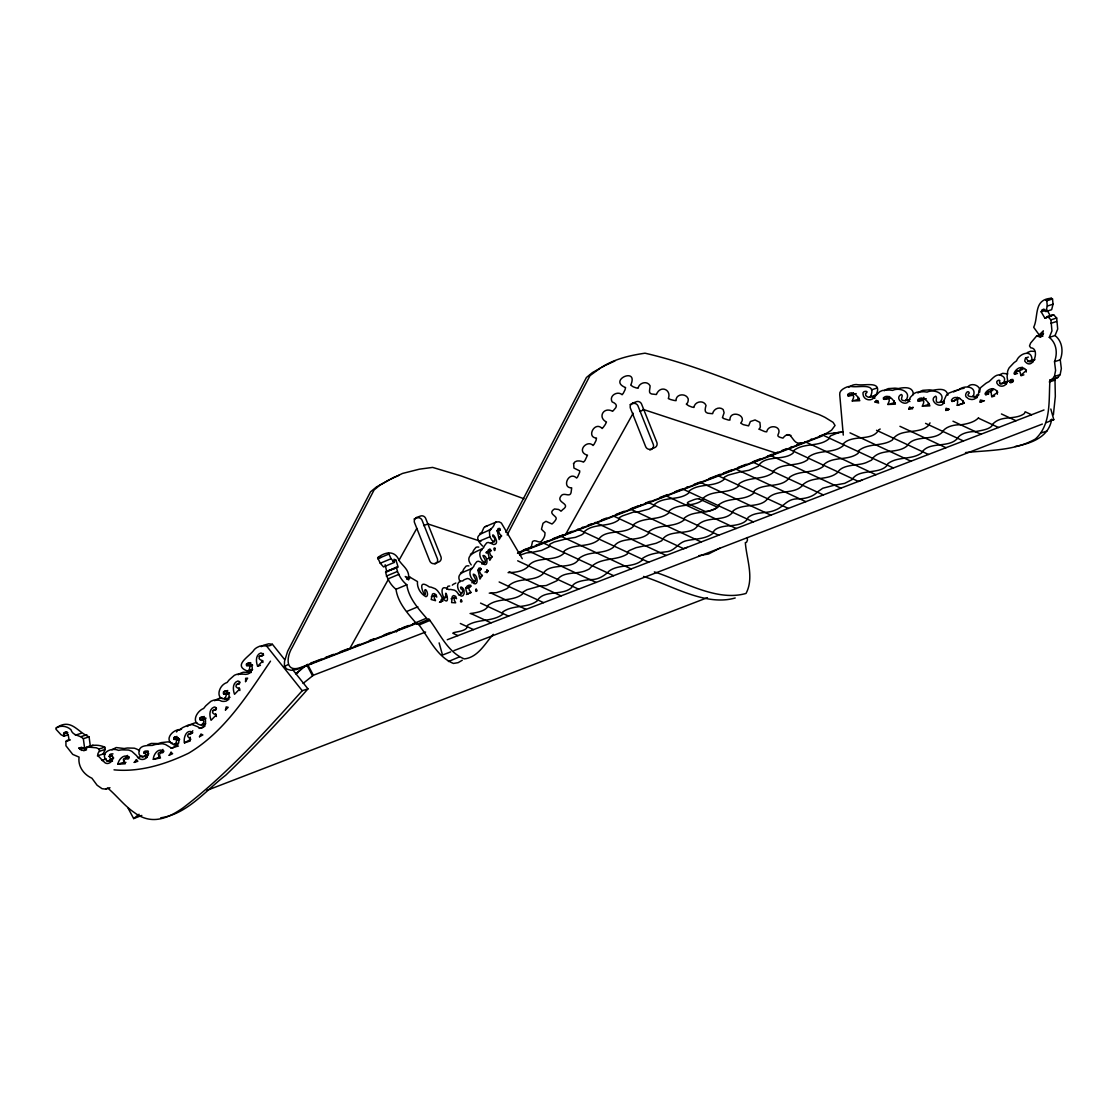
<?xml version="1.0" encoding="UTF-8"?>
<svg xmlns="http://www.w3.org/2000/svg" width="1118" height="1118" viewBox="0 0 1118 1118"><rect width="100%" height="100%" fill="white"/><g stroke="black" fill="none" stroke-linecap="round" stroke-linejoin="round"><path stroke-width="1.5" d="M823.323 465.088C832.477 455.781 847.877 461.273 858.191 453.251L858.694 450.624C868.672 442.798 881.92 446.655 892.234 440.129L893.1 438.899C901.01 428.082 918.828 434.678 928.387 425.595L930.036 422.884M1013.02 381.643C1008.995 385.123 1009.023 378.569 1012.978 379.463M493.304 634.297C484.933 643.647 477.959 657.412 464.249 658.921C447.242 651.906 439.654 632.872 428.921 619.19L417.028 624.235C408.517 614.285 397.91 603.203 395.996 589.284C390.685 585.133 386.996 578.551 385.612 572.081L398.134 567.092L395.982 560.188L393.997 559.238L394.374 562.396L383.558 566.938L380.246 563.248L377.674 557.658C385.71 551.509 395.129 550.252 399.182 560.635C402.829 566.141 409.314 569.747 408.685 577.699L405.247 576.511L408.545 579.907L410.068 577.237L417.489 581.598C416.79 587.495 420.62 594.021 426 596.705C429.801 595.754 425.315 586.559 424.742 590.625C428.32 604.992 413.199 575.407 429.326 586.964A68.519 31.304 67.3 0 1 431.227 587.188L435.251 588.767A21.256 9.713 67.3 0 1 437.501 590.723L440.66 594.986A44.888 20.501 67.3 0 1 442.029 597.571C452.077 609.128 444.824 586.712 445.705 595.153C445.104 606.194 436.09 580.787 448.807 589.619A68.519 31.304 67.3 0 1 450.568 589.424L454.397 590.164A21.256 9.713 67.3 0 1 456.633 591.702C458.38 594.035 462.209 599.192 464.04 593.77A5.171 2.362 67.3 0 0 464.012 591.576C465.06 589.018 459.149 584.393 460.882 588.767C464.543 589.354 462.041 595.782 458.422 594.762M394.374 562.396L391.076 558.721L388.491 553.13M86.533 749.843L81.656 750.402L78.847 748.166L84.605 748.124L83.333 738.705C79.462 734.666 72.95 736.175 70.909 729.677C67.094 726.071 60.847 725.093 56.277 727.86L55.9 729.16L60.931 734.652L63.852 736.231L68.17 734.847M481.089 569.314L479.329 570.865L480.586 573.841A21.801 9.95 67.3 0 1 482.193 575.295L479.943 579.11L478.029 570.32L478.853 568.182L480.377 567.972L481.089 569.314L478.001 570.599M489.307 551.733L490.481 555.045A21.801 9.95 67.3 0 1 492.074 556.498L489.824 560.314L487.895 552.334L488.286 549.986L489.977 548.952L490.83 551.16L486.218 553.019M500.305 529.736L498.544 531.302L499.802 534.264A21.801 9.95 67.3 0 1 501.409 535.732L499.159 539.547L497.244 530.743L498.069 528.604L499.606 528.409L500.305 529.736L497.217 531.036M184.442 742.855C183.268 738.173 186.175 729.146 192.072 731.969C193.121 735.183 184.442 733.254 188.718 737.587A21.801 19.369 72.2 0 1 190.829 739.264L184.442 742.855L190.2 740.996L190.214 737.125M957.26 405.359L957.288 404.884A21.801 19.369 72.2 0 1 957.651 402.173C957.86 395.702 952.131 404.381 951.404 400.104C954.465 394.556 961.76 398.777 964.289 402.857L957.26 405.359L964.205 403.123M963.003 403.514L963.031 403.039A21.801 19.369 72.2 0 1 963.283 400.985M583.889 532.07C592.889 522.833 608.318 527.71 618.561 520.052L619.624 517.438L622.405 515.901L633.417 512.114L637.134 512.156M226.814 693.02C221.154 697.115 223.39 688.409 227.261 691.483C230.741 694.488 229.274 701.783 224.047 701.391A16.63 14.786 72.2 0 1 221.727 701.252L221.224 701.056A16.882 15.009 72.2 0 0 219.282 700.203L214.125 700.092A21.256 18.894 72.2 0 0 210.841 701.335L205.81 705.765A68.519 60.903 72.2 0 0 203.658 708.477C196.6 710.964 190.256 723.57 201.422 725.135C208.786 718.259 196.824 721.166 200.765 717.281C208.591 715.688 205.964 730.236 199.158 728.07A15.47 13.751 72.2 0 0 197.928 726.798L192.282 724.604A21.256 18.894 72.2 0 0 188.76 724.827L182.751 727.566A68.519 60.903 72.2 0 0 179.984 729.509C172.27 729.691 163.34 740.326 173.793 744.63C176.854 744.155 178 737.922 173.919 739.403C172.675 734.931 180.557 737.545 178.824 741.402A5.171 4.598 72.2 0 1 178.209 743.945L173.514 747.649A15.75 14.003 72.2 0 1 171.473 748.096L165.66 744.602A21.256 18.894 72.2 0 0 162.152 743.722L155.556 744.448A68.519 60.903 72.2 0 0 152.355 745.413C147.115 745.566 138.73 744.867 138.925 752.666C138.492 757.934 147.939 757.822 145.116 753.141C141.022 752.009 148.107 748.962 147.939 753.127C148.624 758.996 141.595 761.637 137.807 757.473A45.67 40.597 72.2 0 0 136.62 755.67L131.882 751.366A21.256 18.894 72.2 0 0 128.458 750.024L121.792 749.857A68.519 60.903 72.2 0 0 118.48 750.374C111.311 747.006 98.789 753.015 107.174 761.148C115.308 761.023 104.603 753.644 112.988 753.867M913.336 394.668C913.434 386.213 903.903 387.289 898.397 388.547A68.519 60.903 72.2 0 0 895.001 388.156L888.391 388.603A21.256 18.894 72.2 0 0 885.19 390.07L884.254 390.671M245.555 681.673L245.639 680.01A56.543 50.268 72.2 0 0 245.625 678.305L247.623 678.179L245.569 681.519M1040.914 334.631L1036.596 336.015L1030.614 343.072L1029.496 345.951L1030.768 347.838C1040.704 348.061 1032.962 371.973 1024.731 361.072C1026.24 352.338 1027.288 366.201 1031.97 360.443C1032.417 348.592 1019.211 353.414 1016.541 360.862A68.519 60.903 72.2 0 0 1013.816 362.875L1009.177 367.794A21.256 18.894 72.2 0 0 1007.639 371.204L1007.094 376.892A44.888 39.899 72.2 0 0 1007.57 379.813C1007.905 385.752 1000.121 388.84 997.018 383.362C995.174 380.344 1001.588 378.75 999.394 381.965C1001.169 387.792 1007.723 379.351 1002.846 376.361C996.921 372.042 992.868 378.429 988.955 381.657A68.519 60.903 72.2 0 0 986.006 383.264L980.821 387.471A21.256 18.894 72.2 0 0 978.907 390.615C978.725 395.828 975.748 401.027 969.502 399.168A5.171 4.598 72.2 0 1 967.308 397.798C963.073 396.107 967.922 388.631 969.32 393.005C963.464 397.98 978.208 397.337 978.865 394.64L976.685 394.975M1053.408 414.75L1055.322 396.345L1055.001 380.12L1055.685 378.233L1057.866 377.493L1060.171 374.614L1061.331 368.563L1060.255 359.828C1063.497 351.471 1062.407 341.367 1055.043 335.54L1049.285 337.384C1056.65 343.212 1057.754 353.316 1054.512 361.673L1055.588 370.407L1054.414 376.473L1052.108 379.337L1049.942 380.078C1048.6 399.811 1051.647 424.169 1035.394 439.011C1014.208 451.029 989.025 450.107 965.491 452.58M817.006 492.227L822.778 488.245L834.475 485.184M979.634 392.292C981.548 386.017 972.269 382.188 968.188 386.381M980.081 402.019L980.346 399.992L983.63 400.789L980.137 402.145L984.455 400.761M802.361 485.408L802.375 485.338A7.225 2.082 -15.5 0 1 802.389 485.17C811.934 475.653 827.697 481.201 837.606 472.495C841.547 465.256 853.859 465.437 861.866 463.9A9.126 2.627 -15.5 0 0 866.143 462.642L871.537 460.155L872.739 458.394M69.623 739.613L65.92 741.374L65.948 745.776L72.74 754.398L79.071 757.11C77.771 766.347 83.738 774.522 91.914 778.212L97.098 785.227L102.073 788.707L105.665 789.112L109.983 787.729M446.739 589.242L447.899 586.237L449.729 586.014M1045.61 300.127L1046.769 300.784L1047.286 306.053L1045.903 311.545L1051.661 309.7L1053.044 304.208L1052.513 298.939L1051.367 298.282C1033.2 299.247 1038.832 316.506 1033.675 327.294L1039.209 334.939L1043.527 333.555M645.771 545.696L645.603 545.696A7.225 2.082 -15.5 0 0 645.212 545.682L636.058 547.68L629.727 550.336L627.981 551.453L627.282 554.025C615.78 561.334 598.745 556.89 589.577 568.741A9.126 2.627 -15.5 0 1 586.195 570.432C577.335 574.694 561.711 570.865 556.904 580.773L546.185 585.553L539.896 586.042M945.702 410.306L946.052 408.266L949.322 409.286L945.758 410.432L948.581 409.37M654.743 505.462L649.111 508.997L637.176 512.17M159.846 754.762L159.063 757.487L153.32 759.346C153.292 754.426 158.812 746.992 163.563 751.464C163.731 754.818 155.835 750.318 158.854 755.712A21.801 19.369 72.2 0 1 160.489 757.948L153.32 759.346M229.19 697.758C214.908 703.585 216.948 685.6 227.108 682.497A68.519 60.903 72.2 0 1 229.274 679.786L234.305 675.356A21.256 18.894 72.2 0 1 237.589 674.112L243.668 674.168A51.176 45.489 72.2 0 0 245.848 674.364C250.963 674.392 254.233 668.019 250.879 663.994C249.23 660.347 244.017 665.811 247.469 665.531A2.348 2.096 72.2 0 1 248.671 665.336L249.845 666.971A7.686 6.82 72.2 0 1 248.895 670.171L247.679 671.135C231.817 665.364 250.027 656.392 254.191 649.698A13.807 12.27 72.2 0 1 257.853 647.07C262.478 644.066 267.859 647.965 272.415 644.289L284.461 659.368M1049.285 337.384L1051.954 330.9L1050.92 319.86L1047.943 316.701L1044.841 318.099L1041.151 311.782L1043.262 309.253L1045.903 311.545M1055.043 335.54L1057.698 329.041L1056.678 318.015L1053.687 314.857L1046.769 316.701M396.373 631.949L396.792 630.51M573.646 463.621L573.939 468.065L579.739 470.916A14.925 14.199 62.1 0 1 579.599 472.495L577.643 476.897A20.893 19.886 62.1 0 1 576.65 478.043C568.699 470.44 561.25 488.133 571.675 487.839A46.551 44.301 62.1 0 1 571.312 490.746C570.921 499.271 564.017 491.04 560.845 496.224C555.8 502.96 571.731 503.435 562.717 509.598A29.865 28.425 62.1 0 1 561.264 511.01L560.957 511.192A12.228 11.641 62.1 0 0 558.525 509.459L554.472 508.956C546.898 513.805 557.7 515.873 556.065 519.143A16.56 15.764 62.1 0 1 554.668 521.309L553.48 522.651A19.858 18.894 62.1 0 1 551.999 523.993L545.947 521.309L543.013 523.294L541.461 529.261L545.025 532.755L544.815 535.27A11.627 11.068 62.1 0 1 543.432 538.61A28.83 27.433 62.1 0 1 541.35 541.364C539.128 543.683 535.256 538.918 532.517 541.489L531.148 547.708M215.858 709.958L216.487 708.211M239.308 683.978L239.937 682.232M262.381 655.917L263.387 653.541M852.279 401.013L852.419 400.579A21.801 19.369 72.2 0 1 853.425 398.106C855.2 392.013 847.458 398.623 847.779 394.347C852.349 389.958 858.219 396.149 859.798 400.691L852.279 401.013L859.309 399.154M858.023 399.168L858.163 398.721A21.801 19.369 72.2 0 1 858.666 397.407M887.888 404.478L888.041 404.045A21.801 19.369 72.2 0 1 889.048 401.586C890.822 395.479 883.08 402.089 883.402 397.812C887.971 393.438 893.841 399.629 895.406 404.157L887.888 404.478L894.917 402.62M893.645 402.634L893.785 402.201A21.801 19.369 72.2 0 1 894.274 400.873M922.364 406.197L922.518 405.764A21.801 19.369 72.2 0 1 923.524 403.291C925.299 397.197 917.557 403.808 917.878 399.531C922.448 395.143 928.303 401.334 929.883 405.876L922.364 406.197L929.393 404.339M928.122 404.353L928.261 403.905A21.801 19.369 72.2 0 1 928.555 403.095M83.654 750.765L85.248 750.22L87.204 747.02L96.288 747.774L99.055 749.018L99.418 751.282C95.226 756.103 99.893 756.355 102.115 760.408A23.268 20.683 72.2 0 0 103.89 761.651C108.642 767.884 117.697 756.537 110.109 754.79M87.204 747.02C92.682 744.49 99.362 744.714 104.799 747.173L105.176 749.437L103.135 754.021L97.378 755.866M225.389 710.098L225.836 708.519A56.543 50.268 72.2 0 0 226.171 706.897L228.184 707.289L225.584 709.958M160.335 752.987L162.962 749.381M1019.658 370.407L1022.257 367.207M1015.242 446.473C1030.768 443.483 1049.047 437.292 1051.661 419.194M124.391 760.645L123.637 762.35L117.893 764.209C118.424 759.262 124.895 752.805 129.031 757.836C128.794 761.162 121.457 755.656 123.832 761.386A21.801 19.369 72.2 0 1 125.216 763.79L117.893 764.209M490.9 543.18L494.575 541.266A7.686 3.508 67.3 0 0 494.631 538.541L493.667 536.794A2.348 1.076 67.3 0 0 492.968 536.71C490.816 529.876 501.563 544.55 493.485 544.494A51.176 23.38 67.3 0 1 492.088 543.823L488.426 542.468A21.256 9.713 67.3 0 0 486.665 542.915L484.36 545.905A68.519 31.304 67.3 0 0 483.507 547.918C477.274 551.845 463.201 554.598 471.209 564.897M125.062 758.912L127.662 755.405M908.766 408.727L909.605 406.896L912.567 408.797L908.794 408.867L913.085 407.343M63.852 736.231L64.173 732.695L67.052 731.773M642.221 559.21L642.626 558.273C649.446 553.606 657.761 552.823 665.643 551.873C675.733 551.132 677.69 542.23 687.039 540.595C695.703 538.652 705.276 539.281 712.851 533.384C713.787 527.361 724.576 526.061 730.222 525.712M507.167 534.977L589.997 375.62L600.394 368.032M505.881 532.378L586.405 377.521L592.358 372.629L605.173 365.418M190.759 733.66L192.827 730.725M923.859 397.253L924.139 399.336M973.107 396.485C977.719 386.031 963.968 384.676 958.378 390.126A68.519 60.903 72.2 0 0 955.079 390.727L948.916 393.089A21.256 18.894 72.2 0 0 946.247 395.451L943.718 401.069A15.47 13.751 72.2 0 0 943.704 402.871C940.126 409.747 927.954 399.769 935.696 396.177C938.407 398.162 931.755 405.68 944.389 401.013M957.525 397.281L957.749 399.671M169.125 755.363L170.034 754.035A61.867 54.992 72.2 0 0 170.858 752.61L171.082 752.218M388.784 578.607L349.766 648.608L346.175 650.508M398.972 560.342L416.79 528.395M488.105 570.837L486.889 572.696L486.819 569.677L488.105 570.837L485.016 572.136M633.165 413.213L565.666 534.278L562.074 536.165M978.529 417.783C974.63 422.255 966.707 424.029 960.725 424.812M385.612 572.081L396.792 566.966M212.811 710.503L212.546 712.669L213.859 713.885A21.801 19.369 72.2 0 1 216.263 714.919L211.078 720.299C209.415 715.813 208.773 708.938 214.335 706.995C220.428 708.113 208.227 712.515 215.69 709.581M236.275 684.523L235.996 686.69L237.323 687.905A21.801 19.369 72.2 0 1 239.713 688.94L234.528 694.32C232.879 689.834 232.237 682.958 237.799 681.016C243.878 682.134 231.692 686.536 239.154 683.601M259.348 656.476L259.069 658.628L260.396 659.844A21.801 19.369 72.2 0 1 262.786 660.892L257.601 666.258C255.952 661.772 255.309 654.91 260.871 652.968C268.013 654.98 251.885 658.432 263.666 655.092M270.514 661.143C247.525 695.033 224.578 731.843 188.593 753.211C165.632 764.265 139.736 772.356 114.022 769.841M199.451 736.818L200.248 735.448A56.543 50.268 72.2 0 0 200.961 734.009L202.847 734.945L199.521 736.692M759.22 429.074L759.332 428.907A8.888 8.455 62.1 0 0 760.338 426.894L759.905 422.394L755.069 419.963L750.388 421.528L748.599 425.874L743.218 424.616A47.753 45.433 62.1 0 1 740.703 423.093C747.816 415.113 729.495 409.328 729.942 420.075A21.298 20.278 62.1 0 1 728.419 420.047L723.737 418.551A15.275 14.534 62.1 0 1 722.438 417.615L724.101 412.78L723.192 409.551C719.349 406.141 713.536 408.992 712.627 413.674A28.816 27.419 62.1 0 1 710.517 413.506C704.005 413.492 704.717 410.068 706.031 405.429C703.599 399.531 694.53 401.53 693.971 407.427A26.636 25.351 62.1 0 1 691.86 407.036L688.66 405.764A44.748 42.568 62.1 0 1 686.312 404.143L687.598 402.704A8.008 7.616 62.1 0 0 688.199 398.86C686.131 392.921 675.663 393.69 676.055 400.649A33.694 32.059 62.1 0 1 673.944 400.398L670.576 399.531A24.512 23.324 62.1 0 1 668.326 398.567C671.792 389.553 660.249 384.648 656.392 394.514A28.998 27.587 62.1 0 1 654.212 394.263C647.168 394.235 650.089 390.182 650.089 385.794C647.056 380.12 638.811 382.999 638.112 388.253A26.832 25.532 62.1 0 1 636.184 387.904L633.249 386.828A46.914 44.636 62.1 0 1 630.734 385.109C639.049 366.327 607.395 380.33 625.577 387.569A48.703 46.341 62.1 0 1 624.99 389.916L623.299 393.256A27.098 25.784 62.1 0 1 622.125 394.724C617.751 390.531 608.639 395.632 612.105 401.865C616.395 403.598 618.114 405.96 614.075 409.719A29.222 27.796 62.1 0 1 612.622 411.298C603.427 406.309 597.459 417.657 606.459 421.975A24.456 23.268 62.1 0 1 605.131 424.714L603.301 427.258A36.153 34.392 62.1 0 1 602.155 428.515C594.846 420.592 586 437.487 596.481 438.032A48.395 46.048 62.1 0 1 596.006 440.59L594.203 444.084A26.93 25.616 62.1 0 1 593.057 445.495C587.677 439.626 577.405 449.925 585.217 454.327A8.916 8.483 62.1 0 0 587.509 455.138L584.952 460.56A29.473 28.048 62.1 0 1 583.512 462.097C580.535 460.798 575.56 459.638 573.478 463.635M874.43 395.381L875.953 395.185C883.374 379.854 864.382 386.269 856.681 384.564A13.807 12.27 72.2 0 0 852.279 385.305L848.562 387.261M134.16 762.434L135.208 761.246A61.867 54.992 72.2 0 0 136.2 759.947L136.452 759.597M468.638 586.936L469.322 590.192A21.801 9.95 67.3 0 1 470.86 592.177L467.603 594.091C460.378 581.57 479.888 584.84 465.549 588.236M1017.282 371.036C1009.372 381.21 1017.464 360.387 1026.394 370.324L1020.888 375.299A21.801 19.369 72.2 0 1 1020.231 372.574C1018.526 368.074 1013.998 373.356 1023.04 369.192M1039.209 334.939L1043.346 330.83L1041.683 336.141L1040.173 336.909L1036.596 336.015M292.776 669.794L307.967 688.87L302.223 690.714C264.952 732.038 227.597 773.894 183.17 807.769C167.546 818.767 151.279 825.252 134.272 812.52C124.252 805.687 116.775 795.681 107.733 788.078L105.665 789.112M307.967 688.87C281.652 718.622 254.331 747.579 225.766 775.193C205.516 790.692 187.195 814.142 160.74 817.803M176.49 731.969L177.301 731.032M519.437 554.346L522.931 550.489M1051.605 315.849L1052.527 314.857M92.948 745.175L86.533 747.746M940.084 402.396C947.03 393.508 933.935 388.715 927.115 392.111A68.519 60.903 72.2 0 0 923.734 391.719L917.109 392.166A21.256 18.894 72.2 0 0 913.923 393.634L910.304 397.421A16.882 15.009 72.2 0 0 909.507 399.433C906.866 408.671 893.184 398.609 901.22 394.472C904.56 395.576 897.516 401.041 905.608 400.677C912.554 391.803 899.459 386.982 892.639 390.392A68.519 60.903 72.2 0 0 889.257 390L882.633 390.448A21.256 18.894 72.2 0 0 879.447 391.915L875.128 396.331A51.176 45.489 72.2 0 1 873.717 398.036C870.167 401.725 863.334 399.503 863.04 394.235C861.685 390.503 869.189 390.587 866.52 392.893A2.348 2.096 72.2 0 0 865.542 393.606L865.821 395.618A7.686 6.82 72.2 0 0 868.672 397.239L875.953 395.185M988.578 391.761C979.438 400.663 990.143 381.28 997.773 392.278L991.694 396.443A21.801 19.369 72.2 0 1 991.345 393.676C991.191 389.344 984.413 393.634 992.882 390.378M223.949 693.943L226.661 694.068L224.872 699.155M878.748 429.927C871.928 442.001 852.601 434.008 843.307 443.79L843.685 445.327C833.651 454.076 819.256 449.156 808.733 456.857L807.685 459.708C797.483 467.366 781.999 462.097 773.083 471.53M992.658 388.561L990.702 391.733M481.732 563.989C489.027 562.634 483.311 557.924 482.948 555.52C487.602 554.752 489.027 568.307 482.948 563.668A16.882 7.714 67.3 0 0 481.648 562.466L478.546 561.264A21.256 9.713 67.3 0 0 476.771 561.711L474.465 564.702A68.519 31.304 67.3 0 0 473.613 566.714C469.113 571.955 454.509 571.27 460.127 581.765M111.926 749.787L116.188 747.551L124.224 748.529A68.519 60.903 72.2 0 1 127.55 747.998L134.216 748.18A21.256 18.894 72.2 0 1 137.626 749.521L139.568 750.681M471.838 582.785C479.552 581.458 472.802 576.455 473.291 574.163C477.372 574.205 479.077 585.385 474.046 583.694A15.47 7.071 67.3 0 0 473.11 582.268L469.378 579.054A21.256 9.713 67.3 0 0 467.31 578.523L464.152 579.753A68.519 31.304 67.3 0 0 462.81 580.941C455.711 580.284 456.451 590.164 461.51 593.462M295.935 673.609L307.562 664.358L313.361 675.244L303.076 683.419M295.823 673.693L300.518 669.948M127.857 807.699L133.657 818.586L139.079 814.253M917.92 393.019L918.73 392.39M522.288 558.679L501.367 523.042L499.117 521.84L496.238 522.022A13.807 6.303 67.3 0 0 494.463 523.657C492.227 534.991 467.464 530.826 482.641 546.115M238.092 674.755L240.049 673.497A21.256 18.894 72.2 0 1 243.333 672.253L249.426 672.323A51.176 45.489 72.2 0 0 251.27 672.491M214.642 700.734L216.599 699.491A21.256 18.894 72.2 0 1 219.883 698.233L221.979 697.856M999.548 374.782L1002.776 373.356L1007.695 373.887M583.903 532.07L583.903 533.328L581.584 534.865L575.365 537.381L566.449 538.82M826.118 433.449L821.115 436.439L517.508 553.326M147.953 744.756L151.223 743.442L158.113 743.568A68.519 60.903 72.2 0 1 161.313 742.604L167.896 741.877A21.256 18.894 72.2 0 1 171.403 742.757L172.479 743.177M719.782 548.183L708.491 554.011L698.82 555.688M1027.372 352.547L1030.698 351.206L1034.416 351.359M462.279 660.221L458.17 662.653L453.433 663.449C436.425 656.434 428.823 637.4 418.104 623.718L417.028 624.235M879.363 429.508L880.201 429.019M1047.37 300.169L1051.367 298.282M189.767 724.939L194.518 722.983A21.256 18.894 72.2 0 1 196.866 722.745M178.209 730.25L181.535 729.229M389.274 479.748L380.036 485.058L374.097 489.95L292.231 647.406C286.474 656.532 284.685 673.441 301.022 667.376L415.812 623.173M640.223 411.508L643.8 409.607M417.014 623.229L296.997 669.43L291.099 670.283L287.088 669.207L284.377 666.566L287.969 664.665M772.65 455.096L776.227 453.195L643.102 409.384M601.582 367.319C614.648 358.934 629.867 355.426 645.016 353.19C704.633 366.984 761.134 394.025 818.907 414.526A110.347 105.008 62.1 0 1 825.112 417.433L833.106 422.366L835.048 425.483L831.596 430.137L824.707 434.539L518.319 552.502M393.857 477.4L376.459 486.959L370.505 491.85L287.675 651.207L284.531 661.283L284.377 666.566M1010.141 382.566L1013.425 380.735L1010.099 380.386M735.211 597.976C705.458 606.627 671.583 585.301 643.535 576.441M606.18 364.971L614.83 361.016M390.28 479.301L402.508 473.445L419.446 469.169L432.638 467.408L461.301 476.002L523.937 498.754M394.179 477.386L398.93 475.346M428.921 619.19L427.845 619.693C419.334 609.757 408.727 598.675 406.812 584.756C401.516 580.591 397.826 574.023 396.429 567.553M869.566 397.323L870.209 397.044C877.63 381.713 858.638 388.114 850.924 386.409A13.807 12.27 72.2 0 0 846.522 387.163C843.545 388.393 839.059 390.895 839.73 394.668L843.279 435.084M296.032 673.525L297.961 672.715M377.66 558.776L388.477 554.235M380.246 563.248L391.076 558.721M392.893 561.488L395.982 560.188M479.86 533.538L481.704 532.489L483.647 528.185A13.807 6.303 67.3 0 1 485.422 526.564L496.238 522.022M385.976 571.494L396.583 567.748M386.325 576.119L397.156 571.577M497.147 530.715L500.235 529.415M388.239 578.803L399.056 574.275M478.993 541.322L489.81 536.794L489.391 531.218L491.375 528.828M498.586 537.297L501.675 536.011M406.98 578.537L410.068 577.237M406.686 579.054L409.775 577.754M395.996 589.284L406.812 584.756M486.26 552.138L490.9 550.196M486.344 552.46L490.984 550.517M487.714 558.721L492.353 556.778M477.931 570.278L481.019 568.992M431.31 596.746L434.399 595.461L436.775 597.082L436.104 594.734L433.98 593.532L432.47 593.993L431.185 599.5L435.503 600.687A21.801 9.95 67.3 0 0 434.287 598.172L434.399 595.461M479.37 576.874L482.459 575.574M407.05 611.336L417.866 606.794M443.357 598.046L446.459 596.746M467.631 587.816L470.72 586.517M441.456 599.29L444.545 597.99M439.528 602.225L442.63 600.939L439.57 602.364M451.113 598.801L454.215 597.501L456.535 598.675L455.697 596.327L453.656 595.545L452.315 596.397L451.602 602.574L455.683 602.826A21.801 9.95 67.3 0 0 454.341 600.436L454.215 597.501M466.472 594.483L471.111 592.54M414.806 623.103L425.623 618.561M419.292 624.878L430.123 620.336M448.416 661.521L459.232 656.979M377.674 557.658L381.126 557.449M519.744 555.269L526.508 552.907L531.651 552.418M687.263 547.331L683.685 548.7L613.237 515.901M861.894 480.083L858.386 481.439L788.987 449.129M629.979 404.688L632.732 403.626A4.192 3.997 62.1 0 1 637.833 405.596L653.317 444.433A4.192 3.997 62.1 0 1 651.053 449.562L649.837 450.037M414.079 519.018L417.252 517.816A4.192 3.997 62.1 0 1 421.933 519.926L437.417 558.762A4.192 3.997 62.1 0 1 435.154 563.891L434.958 563.975M523.336 550.098L531.469 546.968M535.955 545.235L537.031 544.815M537.982 544.452L542.859 542.579M543.851 542.202L545.458 541.573M547.037 540.972L547.778 540.679M552.613 538.82L557.491 536.947M558.106 536.71L559.713 536.081M561.515 535.396L563.039 534.809M567.259 533.188L572.136 531.302M582.143 527.444L582.981 527.137M587.872 525.25L591.953 523.671M601.414 520.024L606.305 518.151M616.06 514.392L624.193 511.261M630.706 508.76L638.839 505.629M640.572 504.959L641.383 504.637M645.338 503.114L650.215 501.241M659.746 497.566L664.861 495.609M667.516 494.589L665.266 495.442L736.217 528.479M674.629 491.85L681.128 489.335M686.704 487.196L687.863 486.749M694.138 484.332L699.029 482.445M708.784 478.686L720.174 474.311M723.43 473.054L731.563 469.923M738.062 467.422L746.195 464.291M752.707 461.776L760.841 458.646M767.353 456.144L772.231 454.271M773.963 453.601L777.779 452.133M781.803 450.582L786.862 448.625M790.831 447.102L792.131 446.599M796.631 444.866L801.508 442.994M810.592 439.5L811.668 439.081M819.396 436.104L825.266 434.091M310.818 663.1L318.951 659.969M320.181 659.494L321.257 659.089M325.464 657.468L333.597 654.337M340.096 651.836L348.229 648.706M354.741 646.19L359.619 644.317M369.373 640.558L374.264 638.671M384.019 634.926L390.531 632.411M398.176 629.462L399.867 628.819M401.669 628.12L403.263 627.505M403.542 627.408L408.419 625.521M412.794 623.844L414.499 623.187M313.361 675.244L425.609 632.033M447.27 639.734L1044.002 409.971M450.652 651.892L442.504 655.036L439.122 642.864M453.908 650.634L1042.367 424.071M1045.623 422.814L1053.785 419.669L1050.822 409.02M133.657 818.586L141.804 815.441M207.012 790.342L707.442 597.655M386.786 571.829L385.165 564.73M838.78 432.484L830.59 435.824L828.941 437.949M482.305 549.497C477.414 551.957 480.419 560.761 484.821 562.689M472.411 568.293C467.534 570.753 470.538 579.557 474.94 581.486M1046.769 300.784L1052.513 298.939M1047.286 306.053L1053.044 304.208M1041.613 310.245L1044.491 309.323M1041.151 311.782L1045.47 310.399M1047.943 316.701L1053.687 314.857M1045.861 317.694L1050.165 316.31M1044.841 318.099L1050.585 316.24L1046.909 309.938M1050.92 319.86L1056.678 318.015M1050.696 323.382L1056.454 321.523M847.835 395.59L853.579 393.732L854.683 394.249M848.031 395.856L853.789 394.011M851.874 394.947L856.178 393.564M1037.56 336.043L1043.318 334.198L1042.339 334.17M871.523 389.833L877.267 387.974M1040.173 336.909L1043.038 335.973M877.923 400.985L875.059 401.907L876.26 400.356L878.678 403.011L875.045 402.047L877.923 401.11M883.444 399.056L889.201 397.211L890.305 397.715M883.653 399.322L889.397 397.477M887.482 398.427L890.361 397.491M1025.527 358.012L1028.406 357.089M905.608 400.677L909.912 399.294M1027.805 361.477L1030.684 360.555M1031.97 360.443L1034.849 359.521M1031.648 360.946L1034.527 360.024M917.92 400.775L923.678 398.916M918.13 401.041L923.873 399.196M921.959 400.132L926.277 398.749M1014.655 374.334L1017.534 373.412M1054.512 361.673L1060.255 359.828M908.794 408.867L913.099 407.483M1021.027 375.76L1023.906 374.837M999.855 383.67L1006.703 382.118M1004.104 382.552L1008.408 381.154M955.415 399.517L959.733 398.134M951.739 401.306L954.618 400.384M1010.071 382.454L1012.95 381.531M952.005 401.516L954.87 400.593M985.573 394.654L988.452 393.732M985.866 394.78L988.745 393.843M945.758 410.432L948.623 409.509M1054.414 376.473L1060.171 374.614M991.792 396.904L994.671 395.982M1049.942 380.078L1057.866 377.493M1049.243 381.965L1055.001 380.12M246.407 664.022L250.725 662.639M246.673 665.839L251.229 664.539M56.277 727.86C71.272 717.644 77.352 732.178 89.091 736.846L90.348 746.279L84.605 748.124M249.482 665.685L252.361 664.763M249.775 666.132L252.654 665.21M257.601 666.258L260.48 665.336M248.322 670.884L252.64 669.5M247.679 671.135L251.983 669.738M63.516 734.079L67.835 732.695M75.367 735.169L81.111 733.324M65.92 741.374L70.238 739.99M81.111 736.594L86.869 734.75M223.432 691.902L227.751 690.505M83.333 738.705L89.091 736.846M223.53 693.831L228.044 692.587M226.409 693.747L229.274 692.825M226.661 694.068L229.539 693.146M1041.221 432.904L1046.979 431.059M78.847 748.166L81.726 747.243M79.727 749.367L85.485 747.523M99.055 749.018L104.799 747.173M199.982 717.882L204.301 716.484M99.418 751.282L105.176 749.437M200.08 719.81L205.838 717.966M200.276 719.964L204.804 718.539M202.945 719.726L205.824 718.804M201.422 725.135L205.74 723.737M109.089 756.299L111.968 755.363M109.173 756.537L112.247 755.726M199.437 728.405L204.915 726.225A15.47 13.751 72.2 0 0 203.672 724.939L202.484 723.975M101.976 760.282L106.294 758.898M174.115 737.349L176.993 736.427M110.85 758.898L113.729 757.976M188.495 734.093L192.813 732.709M173.751 739.208L178.069 737.824M173.919 739.403L178.447 738.048M107.174 761.148L111.479 759.765M107.747 761.274L112.052 759.891M176.588 739.948L179.467 739.026M176.77 740.34L179.649 739.417M124.881 758.172L129.199 756.788M143.775 752.61L148.093 751.226M143.887 752.847L148.205 751.45M144.096 752.931L148.401 751.548M173.793 744.63L178.111 743.246M145.941 754.678L148.82 753.756M137.877 757.557L142.182 756.173M142.154 756.928L147.911 755.069M170.9 748.096L178.475 746.013M159.525 752.358L163.843 750.975M485.422 526.564L486.861 526.229M470.385 554.388L472.676 552.46A68.519 31.304 67.3 0 1 473.543 550.433L475.849 547.443A21.256 9.713 67.3 0 1 477.61 546.995L478.797 547.093M460.49 573.185L462.796 571.256A68.519 31.304 67.3 0 1 463.649 569.23L465.954 566.239A21.256 9.713 67.3 0 1 467.715 565.792L468.917 565.89M800.376 442.896C791.865 445.327 791.698 427.342 782.949 438.116C781.314 437.613 776.633 436.914 778.044 434.65C782.838 425.846 768.234 423.666 766.71 431.827A29.278 27.866 62.1 0 1 764.754 431.576L759.08 429.172M134.384 762.392L137.849 761.274L136.382 759.695M787.31 434.986L790.929 435.419M64.173 732.695L66.032 732.22L68.226 734.875L69.092 740.144L66.759 740.535M494.338 541.797L491.934 540.26L489.81 536.794M442.658 601.065C439.318 603.203 441.736 596.802 442.63 600.939M455.864 583.037L453.335 584.281A68.519 31.304 67.3 0 0 452.315 585.161M741.29 471.628L748.892 470.315L758.311 466.178C764.656 454.607 783.634 461.119 793.165 453.042L793.71 451.323M793.696 451.309L794.213 450.205C804.736 442.462 819.117 447.326 829.221 438.647L828.997 437.976M508.075 572.64C514.895 572.486 522.455 571.661 527.71 566.994C534.642 555.618 553.857 562.312 563.542 553.662L564.324 550.894C574.61 543.362 588.18 547.848 598.298 540.106C604.335 528.604 623.592 535.089 632.928 526.83L633.571 525.39M159.063 757.487L160.195 757.347M834.126 433.043L838.486 432.526M839.045 432.456L841.477 432.177M824.287 434.217L843.265 431.981M1050.333 420.089L1053.785 419.669M453.447 632.69C458.045 631.446 467.995 630.859 467.45 625.353C478.364 618.715 491.878 622.083 502.513 614.467L502.765 611.937C513.148 604.545 526.76 608.541 537.017 601.051C543.558 589.27 562.312 596.187 571.536 587.635C573.366 581.304 584.211 580.396 589.983 579.571M103.135 754.021L104.896 754.622M470.077 613.544C475.723 612.943 486.12 610.973 487.881 606.222L487.755 605.509C498.013 597.417 512.282 602.029 522.511 594.063L522.917 592.107L526.983 589.717L539.84 586.042M489.237 593.155L496.308 592.652L501.633 590.933L506.775 588.725L508.536 587.383L508.816 585.594C518.612 577.028 533.244 582.212 542.915 573.967C549.287 561.585 573.758 571.005 579.208 558.231C589.41 550.405 603.007 554.891 613.279 547.401C619.833 535.913 638.588 542.44 648.286 533.789L649.111 531.371C659.676 523.699 673.749 528.115 684.174 519.94L684.034 518.291C693.929 509.682 708.477 514.937 718.595 506.622L718.511 504.987C728.656 496.616 743.065 501.549 753.532 493.401L754.384 490.662C764.572 482.515 782.404 488.734 789.895 476.981C799.957 469.965 813.205 473.808 823.155 466.541L823.337 465.116M123.637 762.35L125.957 762.378M566.421 538.82L554.235 542.006L550 544.089L549.162 546.884L541.503 550.433L531.721 552.432M645.911 545.766L656.07 543.292L661.688 540.791L662.862 539.044M272.317 644.289L268.795 643.8L263.596 645.226A13.807 12.27 72.2 0 0 261.193 646.679M977.314 397.575L975.245 397.309A5.171 4.598 72.2 0 1 973.065 395.94M228.841 699.533L226.982 699.211A16.882 15.009 72.2 0 0 225.039 698.345L224.369 698.121M741.262 471.614L728.139 475.15L724.548 477.023L723.807 479.692C713.326 487.727 698.946 482.808 688.87 491.221L688.981 492.828C678.836 501.116 664.399 495.917 654.435 504.428L654.715 505.448M834.503 485.198L844.691 483.353L852.154 479.566C858.554 468.176 879.531 475.066 887.329 465.13M730.292 525.712C736.51 525.25 746.307 523.601 748.11 517.424C756.313 511.066 766.599 514.084 775.445 510.018C783.662 507.013 786.471 499.187 796.91 498.852C803.912 499.061 812.423 497.189 817.146 492.297M975.371 431.632C980.668 430.472 991.526 429.48 992.938 423.89C1001.798 414.75 1014.655 420.564 1024.354 413.59L1025.164 411.773L1031.579 414.75M874.989 398.106L870.503 396.261M590.038 579.585C597.543 580.046 604.223 576.161 609.184 570.977C619.232 563.765 633.095 568.265 642.445 560.006L642.235 559.224M960.683 424.798C954.716 424.491 945.255 426.489 942.53 431.967C933.39 441.666 914.007 434.133 906.991 446.026C897.335 454.062 880.718 448.402 872.655 458.282M975.329 431.618C969.404 431.38 959.985 433.295 957.204 438.703C948.05 448.584 928.331 440.841 921.414 453.125C911.282 460.155 897.95 456.074 887.832 463.663L887.301 465.102M229.26 697.129L230.042 697.297M944.403 403.249L940.671 401.516M909.926 401.53L906.195 399.811M480.866 541.378L427.901 523.937L423.624 525.614M1006.41 384.201L1003.726 382.789M147.017 757.459L144.627 756.355M1033.27 361.701L1031.006 360.317M654.351 571.913C682.399 580.773 716.275 602.085 746.027 593.434C754.315 577.796 746.572 559.098 745.329 542.593L746.503 542.37L747.425 540.232L747.285 537.576M169.209 755.251L172.633 753.714L171.012 752.33M699.183 498.907L716.666 506.873A4.262 1.23 -15.5 0 1 714.388 509.025L710.168 510.66A4.248 1.23 -15.5 0 1 704.857 511.331L687.696 503.505A4.262 1.23 -15.5 0 1 689.624 501.367L693.929 499.704A4.262 1.23 -15.5 0 1 699.183 498.907M112.471 761.246L109.648 759.807M1001.435 413.967L1015.996 420.745M978.543 418.202L998.486 427.495M952.969 421.206L980.961 434.245M925.55 423.359L963.436 440.981M899.934 426.307L945.954 447.717M876.554 430.304L928.443 454.453M850.001 432.848L910.918 461.203M822.457 434.93L893.408 467.953M804.974 441.666L875.911 474.689M771.462 455.878L840.862 488.189M752.4 461.902L823.351 494.925M735.365 468.875L805.826 501.675M718.776 476.03L788.33 508.411M699.896 482.11L770.847 515.146M682.343 488.873L753.294 521.896M649.125 502.848L718.678 535.229M630.231 508.942L701.182 541.964M595.223 522.413L666.16 555.45M577.699 529.163L648.65 562.186M560.188 535.913L631.139 568.936M542.649 542.663L613.614 575.686M525.167 549.399L596.104 582.422M517.676 560.803L578.593 589.158M509.165 571.759L561.068 595.908M499.145 581.975L543.558 602.644M491.137 593.113L526.075 609.38M480.558 603.091L508.55 616.13M471.083 613.6L491.026 622.88M460.323 623.481L473.515 629.616M452.804 633.221L457.933 635.625M176.658 746.251L174.268 744.169M266.671 646.134L302.223 690.714M1025.486 369.527L1025.975 370.729A21.801 19.369 72.2 0 0 1026.254 372.028M306.779 664.958L312.565 675.845M996.739 390.573L997.102 391.817A21.801 19.369 72.2 0 0 997.382 394.193M732.723 512.296L732.737 511.233C742.31 502.569 760.464 508.872 767.814 498.474C776.493 488.859 793.724 495.078 802.5 485.478M889.201 397.211L889.062 396.415M853.579 393.732L853.439 392.949M773.111 471.544L772.817 472.844C762.602 480.237 749.312 476.45 739.026 483.703L738.285 486.386C727.804 494.422 713.396 489.502 703.32 497.929L703.404 499.55C693.286 507.865 678.808 502.625 668.857 511.164L669.011 512.813C658.684 521.086 644.611 516.614 634.018 524.202L633.571 525.362M262.94 662.485L262.451 660.598M239.867 690.547L239.168 687.724M216.403 716.526L215.718 713.703M732.723 512.323C724.366 522.176 707.652 515.747 698.149 524.719C692.643 536.556 670.381 528.521 662.848 539.002M311.656 663.924L311.545 662.555M947.896 395.199C946.415 387.485 938.24 389.385 932.873 390.252A68.519 60.903 72.2 0 0 929.477 389.875L922.867 390.322A21.256 18.894 72.2 0 0 919.667 391.789M964.135 388.281A68.519 60.903 72.2 0 0 960.823 388.882L954.674 391.244A21.256 18.894 72.2 0 0 953.724 391.971M187.363 726.49A68.519 60.903 72.2 0 1 188.509 725.722M476.128 589.186C473.976 592.75 479.133 591.45 476.128 589.186M495.092 548.337C495.176 554.249 492.423 546.367 495.092 548.337M461.091 599.919C458.701 603.245 464.152 602.169 461.091 599.919M632.718 403.123L632.369 403.263A4.192 3.997 62.1 0 0 630.286 407.874L645.687 446.725A4.192 3.997 62.1 0 0 650.942 449.087L654.645 447.675A4.192 3.997 62.1 0 0 656.895 442.532L641.411 403.696A4.192 3.997 62.1 0 0 636.743 401.586L632.718 403.123M416.804 517.452L416.469 517.592A4.192 3.997 62.1 0 0 414.373 522.204L429.787 561.068A4.192 3.997 62.1 0 0 435.042 563.43L438.745 562.005A4.192 3.997 62.1 0 0 440.995 556.862L425.511 518.025A4.192 3.997 62.1 0 0 420.41 516.069L416.804 517.452"/></g></svg>
